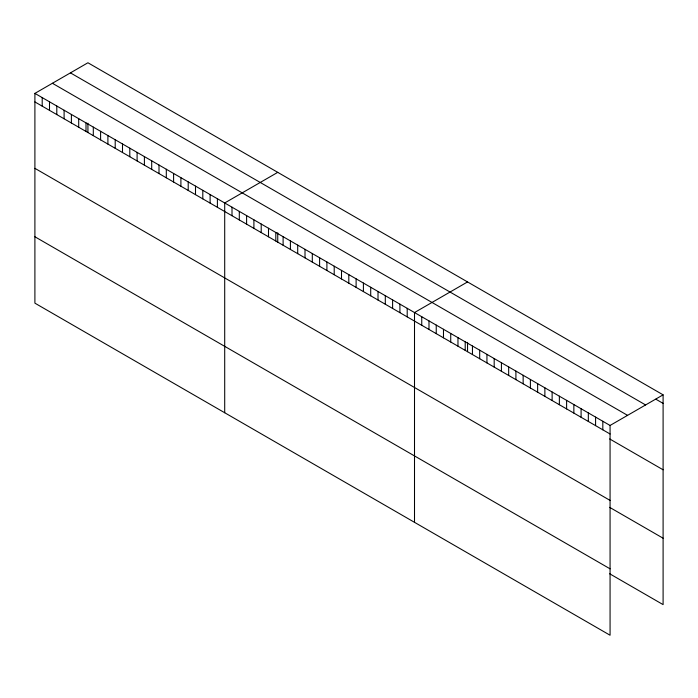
<?xml version="1.0" encoding="UTF-8"?>
<svg xmlns="http://www.w3.org/2000/svg" width="698" height="698" viewBox="0 0 698 698"><rect width="100%" height="100%" fill="white"/><g stroke="black" fill="none" stroke-linecap="round" stroke-linejoin="round"><path stroke-width="1.05" d="M34.9 93.384L610.069 425.457L610.069 635.232L34.9 303.159L34.9 93.384L87.931 62.768L663.1 394.841L663.1 604.616L609.686 573.773M277.743 172.354L224.704 202.97L224.704 412.745M467.547 281.931L414.507 312.556L414.507 522.331M610.069 425.457L663.1 394.841M655.858 399.204L663.1 403.383M70.437 72.871L645.598 404.945M52.402 83.28L627.563 415.354M34.9 101.934L610.069 433.999M609.686 438.946L663.1 469.789M34.9 168.34L610.069 500.405M609.686 507.367L663.1 538.21M34.9 236.762L610.069 568.826M602.819 421.278L602.819 429.82M595.577 417.09L595.577 425.64M588.335 412.911L588.335 421.461M581.094 408.731L581.094 417.273M573.852 404.552L573.852 413.094M566.61 400.364L566.61 408.915M559.368 396.185L559.368 404.727M552.127 392.006L552.127 400.547M544.876 387.818L544.876 396.368M537.635 383.638L537.635 392.189M530.393 379.459L530.393 388.001M523.151 375.28L523.151 383.821M515.909 371.092L515.909 379.642M508.668 366.912L508.668 375.463M501.426 362.733L501.426 371.275M494.184 358.554L494.184 367.096M486.934 354.366L486.934 362.916M479.692 350.187L479.692 358.737M472.45 346.007L472.45 354.549M467.547 342.36L467.547 351.696M465.208 341.828L465.208 350.37M457.967 337.64L457.967 346.191M450.725 333.461L450.725 342.003M443.483 329.281L443.483 337.823M436.241 325.094L436.241 333.644M428.991 320.914L428.991 329.465M421.749 316.735L421.749 325.277M407.204 308.341L407.204 316.883M399.91 304.127L399.91 312.669M392.608 299.904L392.608 308.455M385.305 295.69L385.305 304.241M378.011 291.476L378.011 300.027M370.708 287.262L370.708 295.812M363.405 283.048L363.405 291.598M356.111 278.834L356.111 287.384M348.808 274.619L348.808 283.17M341.505 270.405L341.505 278.956M334.211 266.191L334.211 274.733M326.908 261.977L326.908 270.519M319.605 257.763L319.605 266.304M312.303 253.549L312.303 262.09M305.009 249.334L305.009 257.876M297.706 245.12L297.706 253.662M290.403 240.906L290.403 249.448M283.109 236.692L283.109 245.234M277.743 232.774L277.743 242.119M275.806 232.478L275.806 241.019M268.503 228.255L268.503 236.805M261.209 224.041L261.209 232.591M253.906 219.826L253.906 228.377M246.603 215.612L246.603 224.163M239.301 211.398L239.301 219.949M232.006 207.184L232.006 215.734M217.401 198.756L217.401 207.297M210.107 194.541L210.107 203.083M202.804 190.327L202.804 198.869M195.501 186.113L195.501 194.655M188.207 181.899L188.207 190.441M180.904 177.685L180.904 186.226M173.601 173.47L173.601 182.012M166.307 169.256L166.307 177.798M159.004 165.042L159.004 173.584M151.702 160.819L151.702 169.37M144.399 156.605L144.399 165.156M137.105 152.391L137.105 160.941M129.802 148.177L129.802 156.727M122.499 143.963L122.499 152.513M115.205 139.748L115.205 148.299M107.902 135.534L107.902 144.085M100.599 131.32L100.599 139.862M93.305 127.106L93.305 135.648M87.931 123.197L87.931 132.533M86.002 122.892L86.002 131.433M78.7 118.677L78.7 127.219M71.397 114.463L71.397 123.005M64.103 110.249L64.103 118.791M56.8 106.035L56.8 114.577M49.497 101.821L49.497 110.363M42.203 97.607L42.203 106.148"/></g></svg>
